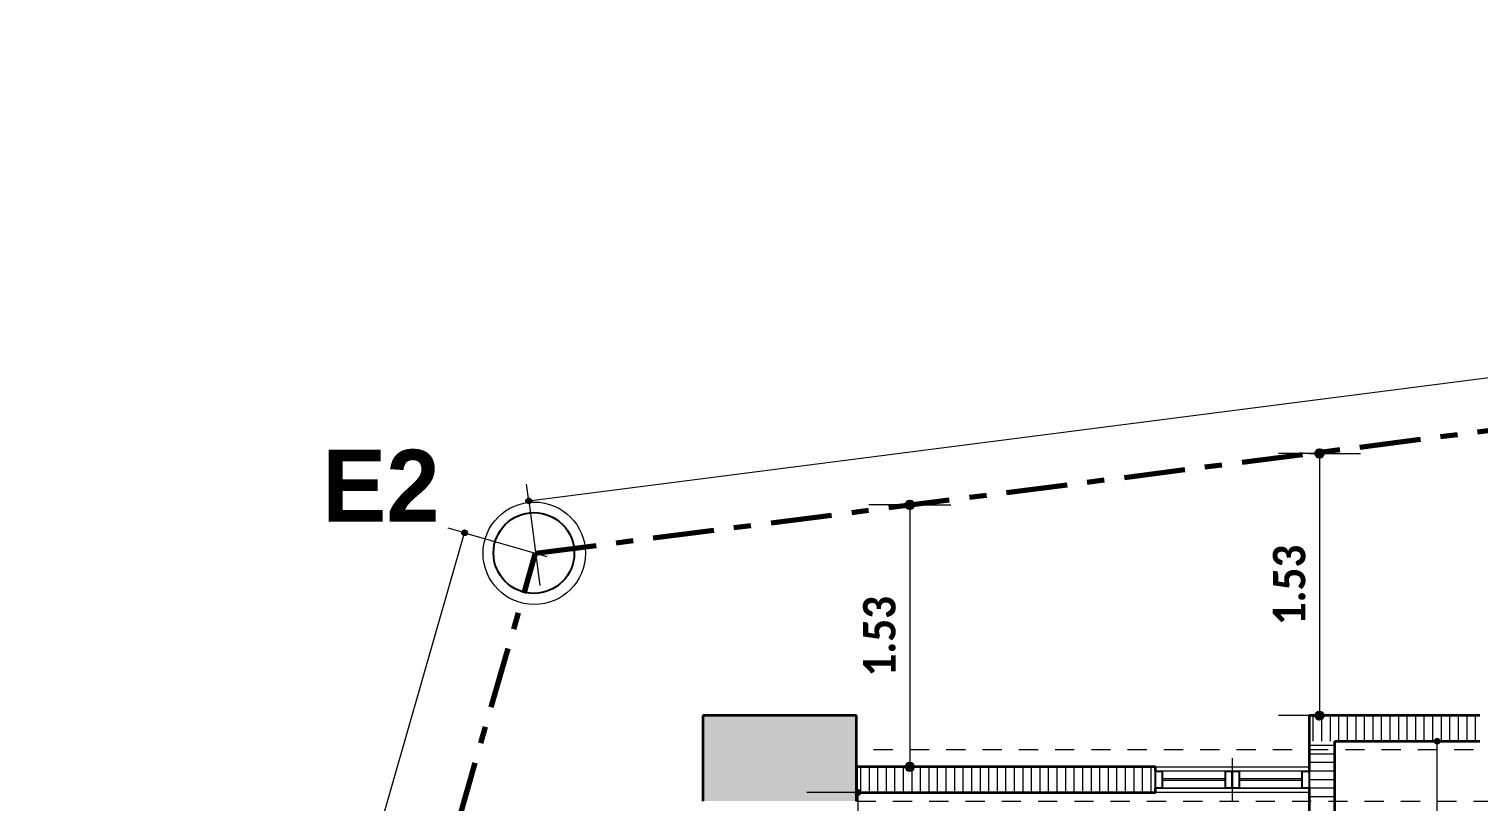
# Model space of a CAD drawing. Header units: metres. Extents: x -144 to 1000, y -717 to 29.
# Drawn here: x 686.14 to 694.62, y -548.68 to -544.15 of the extents above; entities that cross this region are included whole.
import ezdxf

# ---------------------------------------------------------------- set-up
doc = ezdxf.new("R2010")
doc.units = ezdxf.units.M
doc.linetypes.add('basculante modificado', pattern=[0.18, 0.1125, -0.0675])
doc.linetypes.add('Dash Dot 3_16_', pattern=[0.595313, 0.357187, -0.119063, 0, -0.119063])
doc.layers.get('0').update_dxf_attribs({"color": 1})
for name, color, linetype, lineweight in [('A-ANNO-DIMS', 1, 'Continuous', 9), ('A-DETL', 1, 'Continuous', 9), ('A-DETL-GENF', 1, 'Continuous', 9), ('A-DETL-THIN', 1, 'Continuous', 9), ('A-GLAZ', 1, 'Continuous', 9), ('A-WALL', 4, 'Continuous', 9), ('G-ANNO-TEXT', 2, 'Continuous', 9), ('S-COLS', 7, 'Continuous', 9)]:
    doc.layers.add(name, color=color, linetype=linetype, lineweight=lineweight)
doc.layers.add('A-WALL-PATT', color=7, linetype='Continuous', lineweight=35, true_color=0x9c9c9c)
doc.styles.add('Britannic Bold_B', font='', dxfattribs={"width": 0.7})
doc.styles.add('Calibri_B_6', font='calibrib.ttf', dxfattribs={"width": 0.9})
doc.styles.get('Britannic Bold_B').set_extended_font_data('Britannic Bold', bold=True)

# ---------------------------------------------------------------- blocks, each defined once
blk = doc.blocks.new('A$C4d52d4f2')
blk.add_circle((-0.306642, -0.168692), 0.00238)
blk = doc.blocks.new('S')
at = {"layer": 'A-ANNO-DIMS', "lineweight": 25, "true_color": 0x0000ff}
h = blk.add_hatch(color=5, dxfattribs=at)
edge = h.paths.add_edge_path()
edge.add_arc((682.9604, -485.864), 0.025, 0, 360)
h = blk.add_hatch(color=5, dxfattribs=at)
edge = h.paths.add_edge_path()
edge.add_arc((678.3298, -486.1415), 0.015, 0, 360)
h = blk.add_hatch(color=5, dxfattribs=at)
edge = h.paths.add_edge_path()
edge.add_arc((680.5604, -486.164), 0.025, 0, 360)
h = blk.add_hatch(color=5, dxfattribs=at)
edge = h.paths.add_edge_path()
edge.add_arc((677.9537, -486.3277), 0.015, 0, 360)
h = blk.add_hatch(color=5, dxfattribs=at)
edge = h.paths.add_edge_path()
edge.add_arc((682.9604, -487.3986), 0.025, 0, 360)
at = {"layer": 'A-ANNO-DIMS', "lineweight": 25}
h = blk.add_hatch(color=256, dxfattribs=at)
edge = h.paths.add_edge_path()
edge.add_arc((683.6492, -487.5486), 0.015, 0, 360)
at = {"layer": 'A-ANNO-DIMS', "lineweight": 25, "true_color": 0x0000ff}
h = blk.add_hatch(color=5, dxfattribs=at)
edge = h.paths.add_edge_path()
edge.add_arc((680.5604, -487.6986), 0.025, 0, 360)
at = {"layer": 'A-ANNO-DIMS', "lineweight": 25}
h = blk.add_hatch(color=256, dxfattribs=at)
edge = h.paths.add_edge_path()
edge.add_arc((680.2581, -487.8486), 0.015, 0, 360)
at = {"layer": 'S-COLS', "true_color": 0x5b5b5b}
h = blk.add_hatch(color=251, dxfattribs=at)
h.paths.add_polyline_path([(697.4492, -507.3486), (697.4492, -506.4486), (696.9492, -506.4486), (696.9492, -507.3486), (697.3584, -507.3486)])
h.paths.add_polyline_path([(679.2055, -507.3486), (679.6494, -507.3486), (679.6494, -506.4486), (679.1494, -506.4486), (679.1494, -507.3486)])
h.paths.add_polyline_path([(687.3494, -507.3485), (687.3494, -506.4485), (686.8494, -506.4485), (686.8494, -507.3485)])
h.paths.add_polyline_path([(693.5604, -499.6485), (693.6495, -499.6485), (693.6495, -496.4985), (693.1495, -496.4985), (693.1495, -499.6485)])
h.paths.add_polyline_path([(683.4709, -499.6485), (685.0494, -499.6485), (685.049, -499.1486), (683.3492, -499.1486), (683.3492, -496.9986), (685.0495, -496.9986), (685.049, -496.4986), (683.0492, -496.4986), (683.0492, -499.6485), (683.1162, -499.6485)])
h.paths.add_polyline_path([(697.4495, -499.6485), (697.4495, -498.9486), (697.0495, -498.9486), (697.0495, -499.6485)])
h.paths.add_polyline_path([(679.4363, -499.6485), (679.6494, -499.6485), (679.6494, -498.9486), (679.1494, -498.9486), (679.1494, -499.6485), (679.4221, -499.6485)])
h.paths.add_polyline_path([(687.3494, -499.6485), (687.3494, -498.7485), (686.8494, -498.7485), (686.8494, -499.6485)])
h.paths.add_polyline_path([(687.3495, -497.3986), (687.3495, -496.4986), (686.8495, -496.4986), (686.8495, -497.3986)])
h.paths.add_polyline_path([(679.6492, -497.1986), (679.6492, -496.4975), (679.1492, -496.4986), (679.1492, -497.1986), (679.4242, -497.1986)])
h.paths.add_polyline_path([(697.2251, -497.1986), (697.4495, -497.1986), (697.4495, -496.4975), (697.0495, -496.4975), (697.0495, -497.1986)])
h.paths.add_polyline_path([(686.9244, -488.4986), (687.3494, -488.4986), (687.3494, -487.5986), (686.8494, -487.5986), (686.8494, -488.4986)])
h.paths.add_polyline_path([(697.2091, -488.4986), (697.4494, -488.4986), (697.4494, -487.5986), (696.9494, -487.5986), (696.9494, -488.4986)])
h.paths.add_polyline_path([(680.0745, -487.8986), (680.2494, -487.8986), (680.2494, -487.3986), (679.3494, -487.3986), (679.3494, -487.8986), (679.8744, -487.8986)])
at = {"layer": 'A-ANNO-DIMS', "color": 5, "true_color": 0x0000ff}
for p, q in [((678.3298, -486.1415), (699.8052, -483.3777)), ((682.9604, -485.864), (682.7204, -485.864)), ((682.9604, -485.864), (682.9604, -487.3986)), ((682.9604, -485.864), (683.2004, -485.864)), ((678.3298, -486.1415), (678.317, -486.0423)), ((678.3298, -486.1415), (678.3936, -486.6374)), ((680.5604, -486.164), (680.3204, -486.164)), ((680.5604, -486.164), (680.5604, -487.6986)), ((680.5604, -486.164), (680.8004, -486.164)), ((670.9729, -510.6195), (677.9537, -486.3277)), ((677.9537, -486.3277), (677.8576, -486.3001)), ((677.9537, -486.3277), (678.4343, -486.4658)), ((682.9604, -487.3986), (682.7204, -487.3986)), ((682.9604, -487.3986), (683.2004, -487.3986)), ((680.5604, -487.6986), (680.3204, -487.6986)), ((680.5604, -487.6986), (680.8004, -487.6986))]:
    blk.add_line(p, q, dxfattribs=at)
at = {"layer": 'A-ANNO-DIMS'}
for p, q in [((683.6492, -487.5486), (683.3492, -487.5486)), ((683.6492, -490.8986), (683.6492, -487.5486)), ((683.6492, -487.5486), (683.7292, -487.5486)), ((680.2581, -487.8486), (679.9581, -487.8486)), ((680.2581, -490.8986), (680.2581, -487.8486)), ((680.2581, -487.8486), (680.3381, -487.8486))]:
    blk.add_line(p, q, dxfattribs=at)
at = {"layer": 'A-ANNO-DIMS', "color": 5, "lineweight": 25, "true_color": 0x0000ff}
for centre, radius in [((682.9604, -485.864), 0.025), ((678.3298, -486.1415), 0.015), ((680.5604, -486.164), 0.025), ((677.9537, -486.3277), 0.015), ((682.9604, -487.3986), 0.025), ((680.5604, -487.6986), 0.025)]:
    blk.add_circle(centre, radius, dxfattribs=at)
at = {"layer": 'A-ANNO-DIMS', "lineweight": 25}
for centre in [(683.6492, -487.5486), (680.2581, -487.8486)]:
    blk.add_circle(centre, 0.015, dxfattribs=at)
at = {"layer": 'A-DETL', "color": 7, "linetype": 'Dash Dot 3_16_', "lineweight": 70}
for p, q in [((678.3691, -486.447), (699.8445, -483.6833)), ((671.3882, -510.7389), (678.3691, -486.447))]:
    blk.add_line(p, q, dxfattribs=at)
at = {"layer": 'A-DETL', "color": 253, "true_color": 0xb6b6b6}
for p, q in [((682.8994, -485.864), (682.9594, -485.864)), ((680.4994, -486.164), (680.5594, -486.164)), ((680.5253, -486.1727), (680.5853, -486.1727))]:
    blk.add_line(p, q, dxfattribs=at)
at = {"layer": 'A-DETL', "color": 7, "linetype": 'basculante modificado'}
for p, q in [((686.8367, -487.5986), (680.2494, -487.5986)), ((680.2494, -487.8986), (686.8367, -487.8986))]:
    blk.add_line(p, q, dxfattribs=at)
at = {"layer": 'A-DETL-GENF', "lineweight": 25}
for p, q in [((681.9994, -487.7236), (682.0394, -487.7236)), ((681.9994, -487.8236), (681.9994, -487.7236)), ((682.0394, -487.7236), (682.0394, -487.8236)), ((682.4094, -487.7236), (682.4494, -487.7236)), ((682.4094, -487.8236), (682.4094, -487.7236)), ((682.4494, -487.7236), (682.4494, -487.8236)), ((682.4494, -487.7236), (682.4894, -487.7236)), ((682.4494, -487.8236), (682.4494, -487.7236)), ((682.4894, -487.7236), (682.4894, -487.8236)), ((682.8594, -487.7236), (682.8994, -487.7236)), ((682.8594, -487.8236), (682.8594, -487.7236)), ((682.8994, -487.7236), (682.8994, -487.8236)), ((682.0394, -487.8236), (681.9994, -487.8236)), ((682.4494, -487.8236), (682.4094, -487.8236)), ((682.4894, -487.8236), (682.4494, -487.8236)), ((682.8994, -487.8236), (682.8594, -487.8236))]:
    blk.add_line(p, q, dxfattribs=at)
at = {"layer": 'A-DETL-GENF'}
for p, q in [((682.4094, -487.7236), (682.0394, -487.7236)), ((682.4094, -487.7686), (682.0394, -487.7686)), ((682.8594, -487.7236), (682.4894, -487.7236)), ((682.8594, -487.7686), (682.4894, -487.7686)), ((682.4094, -487.7786), (682.0394, -487.7786)), ((682.4094, -487.8236), (682.0394, -487.8236)), ((682.8594, -487.7786), (682.4894, -487.7786)), ((682.8594, -487.8236), (682.4894, -487.8236))]:
    blk.add_line(p, q, dxfattribs=at)
at = {"layer": 'A-DETL-THIN'}
blk.add_circle((678.3617, -486.448), 0.3, dxfattribs=at)
at = {"layer": 'A-GLAZ'}
for p, q in [((682.4494, -487.6486), (682.4494, -487.8986)), ((681.9994, -487.8236), (681.9994, -487.7236)), ((682.4494, -487.7236), (681.9994, -487.7236)), ((682.4494, -487.8236), (682.4494, -487.7236)), ((682.4494, -487.8236), (682.4494, -487.7236)), ((682.8994, -487.7236), (682.4494, -487.7236)), ((682.8994, -487.8236), (682.8994, -487.7236)), ((681.9994, -487.8236), (682.4494, -487.8236)), ((682.4494, -487.8236), (682.8994, -487.8236))]:
    blk.add_line(p, q, dxfattribs=at)
at = {"layer": 'A-WALL', "lineweight": 35}
for p, q in [((683.8994, -487.3986), (682.8994, -487.3986)), ((682.8994, -487.3986), (682.8994, -487.7236)), ((683.0494, -487.5486), (683.8994, -487.5486)), ((683.0494, -491.0486), (683.0494, -487.5486)), ((681.9994, -487.6986), (680.2494, -487.6986)), ((680.2494, -487.6986), (680.2494, -487.8486)), ((681.9994, -487.7236), (681.9994, -487.6986)), ((680.2494, -487.8486), (681.9994, -487.8486)), ((681.9994, -487.8486), (681.9994, -487.8236)), ((682.8994, -487.8236), (682.8994, -490.8986))]:
    blk.add_line(p, q, dxfattribs=at)
at = {"layer": 'A-WALL'}
for p, q in [((681.9994, -487.6986), (682.8994, -487.6986)), ((682.8994, -487.8486), (681.9994, -487.8486))]:
    blk.add_line(p, q, dxfattribs=at)
at = {"layer": 'A-WALL-PATT', "color": 8, "lineweight": 5, "true_color": 0x727272}
for p, q in [((682.924, -487.5486), (682.924, -487.3986)), ((682.974, -487.5486), (682.974, -487.3986)), ((683.024, -487.5486), (683.024, -487.3986)), ((683.074, -487.5486), (683.074, -487.3986)), ((683.124, -487.5486), (683.124, -487.3986)), ((683.174, -487.5486), (683.174, -487.3986)), ((683.224, -487.5486), (683.224, -487.3986)), ((683.274, -487.5486), (683.274, -487.3986)), ((683.324, -487.5486), (683.324, -487.3986)), ((683.374, -487.5486), (683.374, -487.3986)), ((683.424, -487.5486), (683.424, -487.3986)), ((683.474, -487.5486), (683.474, -487.3986)), ((683.524, -487.5486), (683.524, -487.3986)), ((683.574, -487.5486), (683.574, -487.3986)), ((683.624, -487.5486), (683.624, -487.3986)), ((683.674, -487.5486), (683.674, -487.3986)), ((683.724, -487.5486), (683.724, -487.3986)), ((683.774, -487.5486), (683.774, -487.3986)), ((683.824, -487.5486), (683.824, -487.3986)), ((683.874, -487.5486), (683.874, -487.3986)), ((683.0494, -487.5736), (682.8994, -487.5736)), ((683.0494, -487.6236), (682.8994, -487.6236)), ((683.0494, -487.6736), (682.8994, -487.6736)), ((680.274, -487.8486), (680.274, -487.6986)), ((680.324, -487.8486), (680.324, -487.6986)), ((680.374, -487.8486), (680.374, -487.6986)), ((680.424, -487.8486), (680.424, -487.6986)), ((680.474, -487.8486), (680.474, -487.6986)), ((680.524, -487.8486), (680.524, -487.6986)), ((680.574, -487.8486), (680.574, -487.6986)), ((680.624, -487.8486), (680.624, -487.6986)), ((680.674, -487.8486), (680.674, -487.6986)), ((680.724, -487.8486), (680.724, -487.6986)), ((680.774, -487.8486), (680.774, -487.6986)), ((680.824, -487.8486), (680.824, -487.6986)), ((680.874, -487.8486), (680.874, -487.6986)), ((680.924, -487.8486), (680.924, -487.6986)), ((680.974, -487.8486), (680.974, -487.6986)), ((681.024, -487.8486), (681.024, -487.6986)), ((681.074, -487.8486), (681.074, -487.6986)), ((681.124, -487.8486), (681.124, -487.6986)), ((681.174, -487.8486), (681.174, -487.6986)), ((681.224, -487.8486), (681.224, -487.6986)), ((681.274, -487.8486), (681.274, -487.6986)), ((681.324, -487.8486), (681.324, -487.6986)), ((681.374, -487.8486), (681.374, -487.6986)), ((681.424, -487.8486), (681.424, -487.6986)), ((681.474, -487.8486), (681.474, -487.6986)), ((681.524, -487.8486), (681.524, -487.6986)), ((681.574, -487.8486), (681.574, -487.6986)), ((681.624, -487.8486), (681.624, -487.6986)), ((681.674, -487.8486), (681.674, -487.6986)), ((681.724, -487.8486), (681.724, -487.6986)), ((681.774, -487.8486), (681.774, -487.6986)), ((681.824, -487.8486), (681.824, -487.6986)), ((681.874, -487.8486), (681.874, -487.6986)), ((681.924, -487.8486), (681.924, -487.6986)), ((681.974, -487.8486), (681.974, -487.6986)), ((683.0494, -487.7236), (682.8994, -487.7236)), ((683.0494, -487.7736), (682.8994, -487.7736)), ((683.0494, -487.8236), (682.8994, -487.8236)), ((683.0494, -487.8736), (682.8994, -487.8736))]:
    blk.add_line(p, q, dxfattribs=at)
at = {"layer": 'S-COLS', "lineweight": 35}
for p, q in [((680.2494, -487.3986), (679.3494, -487.3986)), ((679.3494, -487.3986), (679.3494, -487.8986)), ((680.2494, -487.8986), (680.2494, -487.3986))]:
    blk.add_line(p, q, dxfattribs=at)
at = {"layer": 'A-ANNO-DIMS', "color": 5, "true_color": 0x0000ff, "char_height": 0.19, "width": 0.572076, "attachment_point": 1, "rotation": 90, "line_spacing_factor": 1.158048, "style": 'Calibri_B_6'}
for insert in [(682.6871, -486.8696), (680.2871, -487.1696)]:
    blk.add_mtext('1.53', dxfattribs=dict(at, insert=insert))
at = {"layer": 'G-ANNO-TEXT', "style": 'Britannic Bold_B'}
blk.add_text('E2', height=0.42, dxfattribs=at).set_placement((677.1203, -486.262))

msp = doc.modelspace()

# ---------------------------------------------------------------- block references
at = {"xscale": 99.43160273753426, "yscale": 99.43160273753426, "zscale": 99.43160273753426}
msp.add_blockref('A$C4d52d4f2', (719.5823, -530.4501), dxfattribs=at)
at = {"color": 3}
msp.add_blockref('S', (10.7329, -60.7772), dxfattribs=at)

doc.saveas('drawing.dxf')
